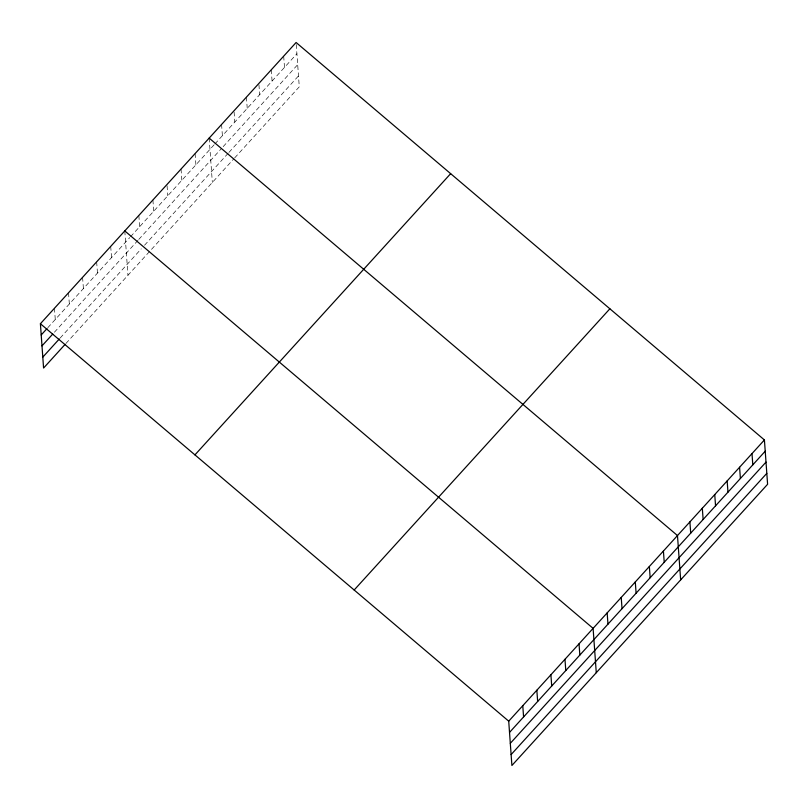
<?xml version="1.0" encoding="UTF-8"?>
<svg xmlns="http://www.w3.org/2000/svg" width="808" height="808" viewBox="0 0 808 808"><rect width="100%" height="100%" fill="white"/><g stroke="black" fill="none" stroke-linecap="round" stroke-linejoin="round"><path stroke-width="0.61" stroke-dasharray="4.04 3.03" d="M47.824 327.684L129.724 237.613M130.553 236.704L214.11 144.804M214.938 143.895L296.91 53.742M54.399 332.239L137.956 240.34M138.784 239.431L221.523 148.44M223.18 146.622L297.697 64.66M60.166 338.027L141.238 248.864M144.551 245.228L228.119 153.318M228.947 152.409L298.506 75.912M65.913 343.491L233.876 158.772M234.704 157.863L299.283 86.83L296.102 42.501M283.689 56.156L284.497 67.397M271.266 69.821L272.074 81.063M258.934 84.729L259.651 94.718M246.43 97.142L247.228 108.383M234.098 112.049L234.815 122.038M221.584 124.452L222.392 135.694M209.171 138.118L212.342 182.446M195.102 153.581L195.91 164.822M181.042 169.054L181.84 180.295M167.064 185.769L167.781 195.758M152.914 199.98L153.712 211.221M138.845 215.453L139.653 226.694M124.785 230.916L127.957 275.255M110.716 246.389L111.524 257.631M96.657 261.853L97.465 273.094M82.588 277.326L83.396 288.557M68.528 292.789L69.337 304.03M54.459 308.252L55.267 319.493"/><path stroke-width="1.21" d="M40.4 323.725L296.102 42.501L764.418 439.946L767.6 484.275L511.898 765.499L508.717 721.17L40.4 323.725L43.581 368.054L65.084 344.4M41.208 334.966L46.995 328.593M41.986 345.885L52.742 334.058M42.794 357.136L59.337 338.936M194.94 454.884L450.652 173.659M354.167 590.012L609.878 308.787M508.717 721.17L764.418 439.946M509.525 732.412L765.226 451.187M510.303 743.33L766.014 462.105M511.111 754.581L766.812 473.357M209.171 138.118L677.478 535.563L680.659 579.891M124.785 230.916L593.102 628.361L596.274 672.7M752.006 453.601L752.803 464.842M739.583 467.266L740.391 478.508M727.16 480.922L727.968 492.163M714.747 494.587L715.545 505.828M702.324 508.242L703.132 519.483M689.901 521.897L690.709 533.139M663.418 551.026L664.226 562.267M649.359 566.499L650.157 577.74M635.29 581.962L636.098 593.203M621.231 597.425L622.029 608.666M607.161 612.898L607.97 624.14M579.033 643.835L579.841 655.076M564.974 659.298L565.782 670.539M550.905 674.771L551.712 686.002M536.845 690.234L537.653 701.475M522.776 705.697L523.584 716.938"/></g></svg>
